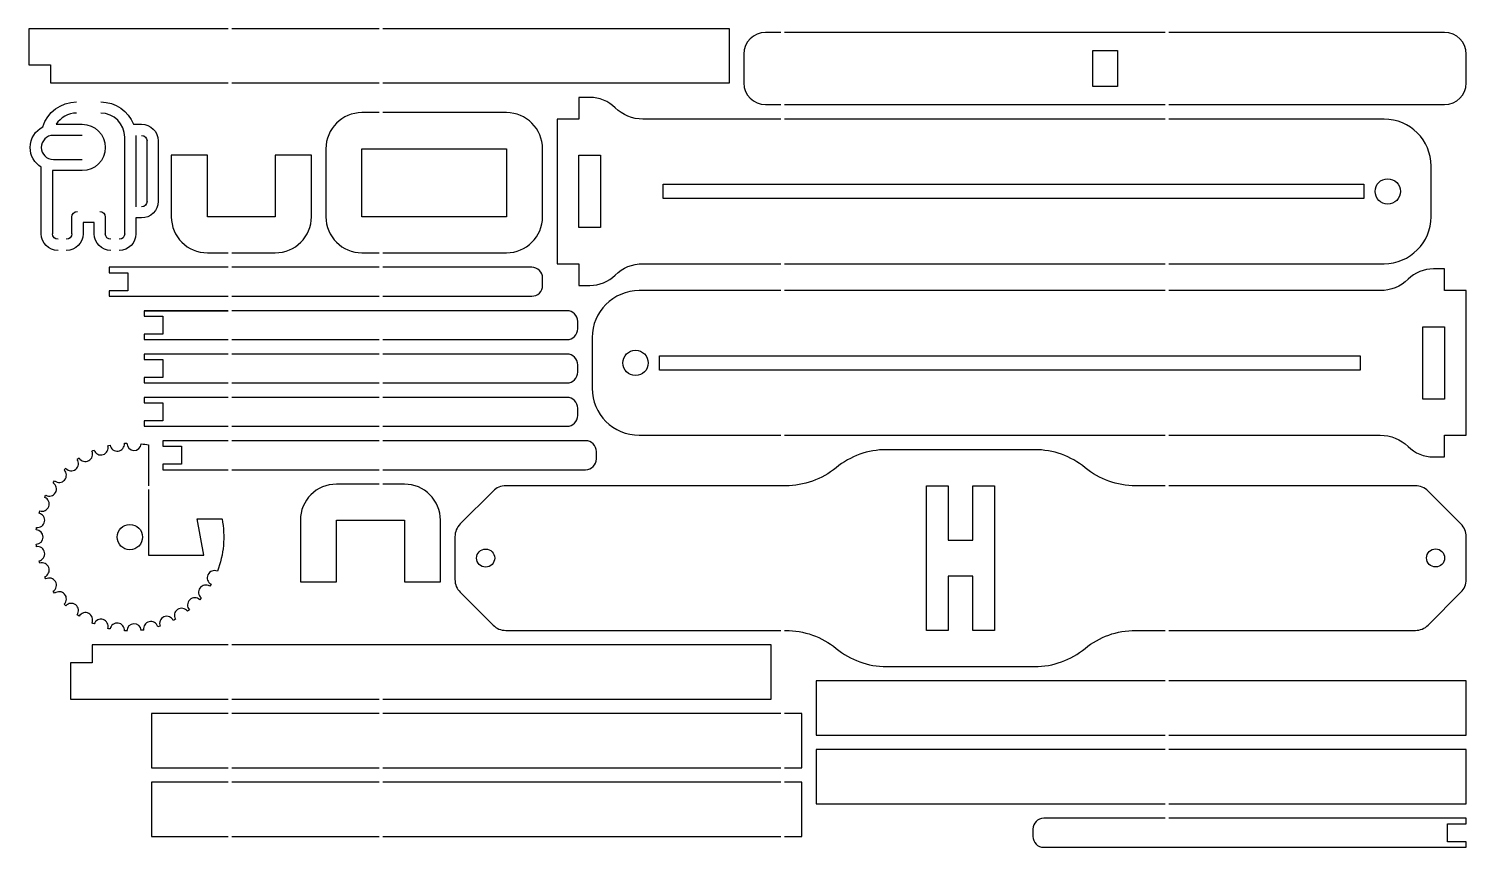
# Model space of a CAD drawing. Header units: millimetres. Extents: x -199 to 0, y 0 to 113.
import ezdxf

# ---------------------------------------------------------------- set-up
doc = ezdxf.new("R2010")
doc.units = ezdxf.units.MM
doc.layers.get('0').update_dxf_attribs({"linetype": 'CONTINUOUS'})

msp = doc.modelspace()

# ---------------------------------------------------------------- linework, layer by layer
for p, q in [((-199, 113.23), (-199, 108.23)), ((-171.39, 113.23), (-199, 113.23)), ((-150.5, 113.23), (-170.89, 113.23)), ((-102, 113.23), (-150, 113.23)), ((-102, 105.73), (-102, 113.23)), ((-94.87, 112.73), (-97, 112.73)), ((-41.68, 112.73), (-94.37, 112.73)), ((-3, 112.73), (-41.18, 112.73)), ((-100, 109.73), (-100, 105.73)), ((0, 105.73), (0, 109.73)), ((-199, 108.23), (-196, 108.23)), ((-196, 108.23), (-196, 105.73)), ((-196, 105.73), (-171.39, 105.73)), ((-170.89, 105.73), (-150.5, 105.73)), ((-150, 105.73), (-102, 105.73)), ((-122.87, 103.73), (-122.87, 100.73)), ((-121.32, 103.73), (-122.87, 103.73)), ((-150.5, 101.63), (-152.87, 101.63)), ((-132.87, 101.63), (-150, 101.63)), ((-97, 102.73), (-94.87, 102.73)), ((-94.37, 102.73), (-41.68, 102.73)), ((-41.18, 102.73), (-3, 102.73)), ((-195.2, 100.02), (-191.61, 100.02)), ((-184.51, 100.02), (-183.39, 100.02)), ((-122.87, 100.73), (-125.87, 100.73)), ((-125.87, 100.73), (-125.87, 80.73)), ((-94.87, 100.73), (-113.97, 100.73)), ((-41.68, 100.73), (-94.37, 100.73)), ((-11.37, 100.73), (-41.18, 100.73)), ((-191.61, 98.48), (-195.59, 98.48)), ((-185.71, 84.87), (-185.71, 98.22)), ((-184.17, 98.22), (-184.17, 88.59)), ((-182.62, 89.36), (-182.62, 97.71)), ((-181.08, 97.71), (-181.08, 89.36)), ((-174.27, 95.73), (-179.27, 95.73)), ((-179.27, 95.73), (-179.27, 87.23)), ((-174.27, 87.23), (-174.27, 95.73)), ((-159.87, 95.73), (-164.87, 95.73)), ((-164.87, 95.73), (-164.87, 87.23)), ((-159.87, 87.23), (-159.87, 95.73)), ((-157.87, 96.63), (-157.87, 87.23)), ((-127.87, 87.23), (-127.87, 96.63)), ((-197.26, 84.87), (-197.26, 94.07)), ((-195.72, 93.6), (-195.72, 84.87)), ((-195.59, 95.14), (-191.61, 95.14)), ((-191.61, 93.6), (-195.59, 93.6)), ((-4.87, 87.23), (-4.87, 94.23)), ((-193.03, 84.87), (-193.03, 87.18)), ((-189.94, 86.41), (-191.48, 86.41)), ((-191.48, 86.41), (-191.48, 84.87)), ((-189.94, 84.87), (-189.94, 86.41)), ((-188.4, 87.18), (-188.4, 84.87)), ((-183.39, 87.05), (-184.17, 87.05)), ((-184.17, 87.05), (-184.17, 84.87)), ((-164.87, 87.23), (-174.27, 87.23)), ((-174.27, 82.23), (-171.39, 82.23)), ((-170.89, 82.23), (-164.87, 82.23)), ((-152.87, 82.23), (-150.5, 82.23)), ((-150, 82.23), (-132.87, 82.23)), ((-187.87, 80.23), (-187.87, 79.48)), ((-171.39, 80.23), (-187.87, 80.23)), ((-150.5, 80.23), (-170.89, 80.23)), ((-129.37, 80.23), (-150, 80.23)), ((-125.87, 80.73), (-122.87, 80.73)), ((-122.87, 80.73), (-122.87, 77.73)), ((-113.97, 80.73), (-94.87, 80.73)), ((-94.37, 80.73), (-41.68, 80.73)), ((-41.18, 80.73), (-11.37, 80.73)), ((-3, 80), (-4.55, 80)), ((-3, 77), (-3, 80)), ((-187.87, 79.48), (-185.29, 79.48)), ((-185.29, 79.48), (-185.29, 76.98)), ((-127.87, 77.73), (-127.87, 78.73)), ((-122.87, 77.73), (-121.32, 77.73)), ((-185.29, 76.98), (-187.87, 76.98)), ((-187.87, 76.98), (-187.87, 76.23)), ((-187.87, 76.23), (-171.39, 76.23)), ((-170.89, 76.23), (-150.5, 76.23)), ((-150, 76.23), (-129.37, 76.23)), ((-94.87, 77), (-114.5, 77)), ((-41.68, 77), (-94.37, 77)), ((-11.9, 77), (-41.18, 77)), ((0, 77), (-3, 77)), ((0, 57), (0, 77)), ((-183, 74.23), (-183, 73.48)), ((-124.5, 74.23), (-170.89, 74.23)), ((-150.5, 74.23), (-170.89, 74.23)), ((-124.5, 74.23), (-150, 74.23)), ((-183, 73.48), (-180.42, 73.48)), ((-180.42, 73.48), (-180.42, 70.98)), ((-123, 71.73), (-123, 72.73)), ((-183, 70.98), (-183, 70.23)), ((-180.42, 70.98), (-183, 70.98)), ((-183, 70.23), (-171.39, 70.23)), ((-170.89, 70.23), (-150.5, 70.23)), ((-150, 70.23), (-124.5, 70.23)), ((-121, 70.5), (-121, 63.5)), ((-183, 68.23), (-183, 67.48)), ((-171.39, 68.23), (-183, 68.23)), ((-150.5, 68.23), (-170.89, 68.23)), ((-124.5, 68.23), (-150, 68.23)), ((-183, 67.48), (-180.42, 67.48)), ((-180.42, 67.48), (-180.42, 64.98)), ((-123, 65.73), (-123, 66.73)), ((-183, 64.98), (-183, 64.23)), ((-180.42, 64.98), (-183, 64.98)), ((-183, 64.23), (-171.39, 64.23)), ((-170.89, 64.23), (-150.5, 64.23)), ((-150, 64.23), (-124.5, 64.23)), ((-183, 62.23), (-183, 61.48)), ((-171.39, 62.23), (-183, 62.23)), ((-150.5, 62.23), (-170.89, 62.23)), ((-124.5, 62.23), (-150, 62.23)), ((-183, 61.48), (-180.42, 61.48)), ((-180.42, 61.48), (-180.42, 58.98)), ((-123, 59.73), (-123, 60.73)), ((-180.42, 58.98), (-183, 58.98)), ((-183, 58.98), (-183, 58.23)), ((-183, 58.23), (-171.39, 58.23)), ((-170.89, 58.23), (-150.5, 58.23)), ((-150, 58.23), (-124.5, 58.23)), ((-180.42, 56.23), (-180.42, 55.48)), ((-171.39, 56.23), (-180.42, 56.23)), ((-150.5, 56.23), (-170.89, 56.23)), ((-121.92, 56.23), (-150, 56.23)), ((-114.5, 57), (-94.87, 57)), ((-94.37, 57), (-41.68, 57)), ((-41.18, 57), (-11.9, 57)), ((-3, 54), (-3, 57)), ((-3, 57), (0, 57)), ((-182.42, 55.65), (-182.42, 50)), ((-180.42, 55.48), (-177.84, 55.48)), ((-177.84, 55.48), (-177.84, 52.98)), ((-120.42, 53.73), (-120.42, 54.73)), ((-59.74, 55), (-80.26, 55)), ((-4.55, 54), (-3, 54)), ((-177.84, 52.98), (-180.42, 52.98)), ((-180.42, 52.98), (-180.42, 52.23)), ((-180.42, 52.23), (-171.39, 52.23)), ((-170.89, 52.23), (-150.5, 52.23)), ((-150, 52.23), (-121.92, 52.23)), ((-150.5, 50.23), (-156.4, 50.23)), ((-147, 50.23), (-150, 50.23)), ((-94.87, 50), (-132.96, 50)), ((-94.37, 50), (-94.87, 50)), ((-94.22, 50), (-94.37, 50)), ((-41.68, 50), (-45.78, 50)), ((-7.04, 50), (-41.18, 50)), ((-182.42, 49.5), (-182.42, 40.41)), ((-134.73, 49.27), (-139.27, 44.73)), ((-0.73, 44.73), (-5.27, 49.27)), ((-174.74, 40.41), (-175.67, 45.41)), ((-175.67, 45.41), (-172.25, 45.41)), ((-161.4, 45.23), (-161.4, 36.73)), ((-156.4, 36.73), (-156.4, 45.23)), ((-156.4, 45.23), (-150.5, 45.23)), ((-150.5, 45.23), (-150, 45.23)), ((-150, 45.23), (-147, 45.23)), ((-147, 45.23), (-147, 36.73)), ((-142, 36.73), (-142, 45.23)), ((-140, 42.96), (-140, 37.04)), ((0, 37.04), (0, 42.96)), ((-182.42, 40.41), (-174.74, 40.41)), ((-161.4, 36.73), (-156.4, 36.73)), ((-147, 36.73), (-142, 36.73)), ((-139.27, 35.27), (-134.73, 30.73)), ((-5.27, 30.73), (-0.73, 35.27)), ((-132.96, 30), (-94.87, 30)), ((-94.37, 30), (-94.22, 30)), ((-45.78, 30), (-41.68, 30)), ((-41.18, 30), (-7.04, 30)), ((-190.22, 28), (-190.22, 25.5)), ((-171.39, 28), (-190.22, 28)), ((-96.22, 28), (-170.89, 28)), ((-96.22, 20.5), (-96.22, 28)), ((-190.22, 25.5), (-193.22, 25.5)), ((-193.22, 25.5), (-193.22, 20.5)), ((-80.26, 25), (-59.74, 25)), ((-90, 23), (-90, 15.5)), ((-41.68, 23), (-90, 23)), ((0, 23), (-41.18, 23)), ((0, 15.5), (0, 23)), ((-193.22, 20.5), (-171.39, 20.5)), ((-170.89, 20.5), (-150.5, 20.5)), ((-150, 20.5), (-96.22, 20.5)), ((-182, 18.5), (-182, 11)), ((-171.39, 18.5), (-182, 18.5)), ((-150.5, 18.5), (-170.89, 18.5)), ((-94.87, 18.5), (-150, 18.5)), ((-92, 18.5), (-94.37, 18.5)), ((-92, 11), (-92, 18.5)), ((-90, 15.5), (-41.68, 15.5)), ((-41.18, 15.5), (0, 15.5)), ((-90, 13.5), (-90, 6)), ((-41.68, 13.5), (-90, 13.5)), ((0, 13.5), (-41.18, 13.5)), ((0, 6), (0, 13.5)), ((-182, 11), (-171.39, 11)), ((-170.89, 11), (-150.5, 11)), ((-150, 11), (-94.87, 11)), ((-94.37, 11), (-92, 11)), ((-182, 9), (-182, 1.5)), ((-171.39, 9), (-182, 9)), ((-150.5, 9), (-170.89, 9)), ((-94.87, 9), (-150, 9)), ((-92, 9), (-94.37, 9)), ((-92, 1.5), (-92, 9)), ((-90, 6), (-41.68, 6)), ((-41.18, 6), (0, 6)), ((-41.68, 4), (-58.5, 4)), ((0, 4), (-41.18, 4)), ((0, 3.25), (0, 4)), ((-60, 2.5), (-60, 1.5)), ((-2.58, 0.75), (-2.58, 3.25)), ((-2.58, 3.25), (0, 3.25)), ((-182, 1.5), (-171.39, 1.5)), ((-170.89, 1.5), (-150.5, 1.5)), ((-150, 1.5), (-94.87, 1.5)), ((-94.37, 1.5), (-92, 1.5)), ((-58.5, 0), (-41.68, 0)), ((-41.68, 0), (-41.18, 0)), ((-41.18, 0), (0, 0)), ((0, 0.75), (-2.58, 0.75)), ((0, 0), (0, 0.75))]:
    msp.add_line(p, q)
for points in [[(-51.7, 110.23), (-48.3, 110.23), (-48.3, 105.23), (-51.7, 105.23)], [(-132.87, 96.63), (-132.87, 87.23), (-152.87, 87.23), (-152.87, 96.63)], [(-122.87, 85.73), (-122.87, 95.73), (-119.87, 95.73), (-119.87, 85.73)], [(-111.17, 91.73), (-14.17, 91.73), (-14.17, 89.73), (-111.17, 89.73)], [(-171.39, 74.23), (-183, 74.23)], [(-3, 72), (-3, 62), (-6, 62), (-6, 72)], [(-14.7, 68), (-14.7, 66), (-111.7, 66), (-111.7, 68)], [(-68.3, 50), (-65.3, 50), (-65.3, 30), (-68.3, 30), (-68.3, 37.5), (-71.7, 37.5), (-71.7, 30), (-74.7, 30), (-74.7, 50), (-71.7, 50), (-71.7, 42.5), (-68.3, 42.5)]]:
    msp.add_lwpolyline(points, close=True)
for centre, radius in [((-10.87, 90.73), 1.75), ((-115, 67), 1.75), ((-185, 42.91), 1.75), ((-135.75, 40), 1.25), ((-4.25, 40.02), 1.25)]:
    msp.add_circle(centre, radius)
for centre, radius, start, end in [((-97, 109.73), 3, 90, 180), ((-3, 109.73), 3, 0, 90), ((-97, 105.73), 3, 180, 270), ((-3, 105.73), 3, -90, 0), ((-121.32, 98.73), 5, 45.5847, 90), ((-152.87, 96.63), 5, 90, 180), ((-132.87, 96.63), 5, 0, 90), ((-11.37, 94.23), 6.5, 0, 90), ((-174.27, 87.23), 5, 180, 270), ((-164.87, 87.23), 5, -90, 0), ((-152.87, 87.23), 5, 180, 270), ((-132.87, 87.23), 5, 270, 360), ((-11.37, 87.23), 6.5, -90, 0), ((-129.37, 78.73), 1.5, 0, 90), ((-4.55, 75), 5, 90, 134.4153), ((-129.37, 77.73), 1.5, -90, 0), ((-121.32, 82.73), 5, 270, 314.4153), ((-114.5, 70.5), 6.5, 90, 180), ((-124.5, 72.73), 1.5, 0, 90), ((-124.5, 71.73), 1.5, 270, 360), ((-124.5, 66.73), 1.5, 0, 90), ((-124.5, 65.73), 1.5, -90, 0), ((-124.5, 60.73), 1.5, 0, 90), ((-114.5, 63.5), 6.5, 180, 270), ((-124.5, 59.73), 1.5, -90, 0), ((-186.75, 55.79), 1, -170.0815, 5.5101), ((-184.42, 55.89), 1, 179.6328, 355.2243), ((-121.92, 54.73), 1.5, 0, 90), ((-191.16, 54.36), 1, -149.5101, 26.0815), ((-189.02, 55.27), 1, -159.7958, 15.7958), ((-121.92, 53.73), 1.5, -90, 0), ((-80.26, 44), 11, 90, 129.4006), ((-59.74, 44), 11, 50.5994, 90), ((-4.55, 59), 5, 225.5847, 270), ((-194.79, 51.46), 1, -128.9386, 46.6529), ((-193.11, 53.07), 1, -139.2243, 36.3672), ((-196.16, 49.57), 1, -118.6529, 56.9386), ((-156.4, 45.23), 5, 90, 180), ((-147, 45.23), 5, 0, 90), ((-132.96, 47.5), 2.5, 90, 135), ((-7.04, 47.5), 2.5, 45, 90), ((-197.17, 47.48), 1, -108.3672, 67.2243), ((-197.79, 45.23), 1, -98.0815, 77.5101), ((-198, 42.91), 1, -87.7958, 87.7958), ((-137.5, 42.96), 2.5, 135, 180), ((-2.5, 42.96), 2.5, 0, 45), ((-197.79, 40.59), 1, -77.5101, 98.0815), ((-197.17, 38.34), 1, -67.2243, 108.3672), ((-173.29, 37.27), 1, 66.4899, 242.0815), ((-196.16, 36.24), 1, -56.9386, 118.6529), ((-174.49, 35.27), 1, 56.2042, 231.7958), ((-137.5, 37.04), 2.5, 180, 225), ((-2.5, 37.04), 2.5, 315, 360), ((-194.79, 34.35), 1, -46.6529, 128.9386), ((-176.02, 33.51), 1, 45.9185, 221.5101), ((-193.11, 32.74), 1, -36.3672, 139.2243), ((-191.16, 31.46), 1, -26.0815, 149.5101), ((-179.89, 30.95), 1, 25.3471, 200.9386), ((-177.84, 32.06), 1, 35.6328, 211.2243), ((-189.02, 30.54), 1, -15.7958, 159.7958), ((-186.75, 30.02), 1, -5.5101, 170.0815), ((-184.42, 29.92), 1, 4.7757, 180.3672), ((-182.11, 30.23), 1, 15.0614, 190.6529), ((-132.96, 32.5), 2.5, 225, 270), ((-7.04, 32.5), 2.5, 270, 315), ((-80.26, 36), 11, 230.5994, 270), ((-59.74, 36), 11, 270, 309.4006), ((-58.5, 2.5), 1.5, 90, 180), ((-58.5, 1.5), 1.5, 180, 270)]:
    msp.add_arc(centre, radius, start, end)
at = {"extrusion": (0, 0, -1)}
for centre, radius, start, end in [((113.97, 106.23), 5.5, 270, 314.4153), ((183.39, 97.71), 0.771, 90, 180), ((192.26, 87.18), 0.771, 0, 90), ((189.17, 87.18), 0.771, 90, 180), ((183.39, 89.36), 0.771, 180, 270), ((194.95, 84.87), 0.771, -90, 0), ((193.8, 84.87), 0.771, 180, 270), ((187.63, 84.87), 0.771, -90, 0), ((186.48, 84.87), 0.771, 180, 270), ((113.97, 75.23), 5.5, 45.5847, 90), ((11.9, 82.5), 5.5, 225.5847, 270), ((185, 42.91), 13, 86.6942, 88.163), ((185, 42.91), 13, 96.9799, 101.4504), ((11.9, 51.5), 5.5, 90, 134.4153), ((185, 42.91), 13, 55.837, 57.3058), ((185, 42.91), 13, 66.1227, 67.5915), ((185, 42.91), 13, 76.4085, 77.8773), ((185, 42.91), 13, 45.5513, 47.0201), ((94.22, 61), 11, 230.5994, 270), ((45.78, 61), 11, 270, 309.4006), ((185, 42.91), 13, 35.2656, 36.7344), ((185, 42.91), 13, 24.9799, 26.4487), ((185, 42.91), 13, 14.6942, 16.163), ((185, 42.91), 13, 4.4085, 5.8773), ((185, 42.91), 13, 168.9125, 201.3058), ((185, 42.91), 13, 354.1227, 355.5915), ((185, 42.91), 13, 343.837, 345.3058), ((185, 42.91), 13, 333.5513, 335.0201), ((185, 42.91), 13, 210.1227, 211.5915), ((185, 42.91), 13, 323.2656, 324.7344), ((185, 42.91), 13, 220.4085, 221.8773), ((185, 42.91), 13, 312.9799, 314.4487), ((185, 42.91), 13, 302.6942, 304.163), ((185, 42.91), 13, 230.6942, 232.163), ((185, 42.91), 13, 292.4085, 293.8773), ((185, 42.91), 13, 282.1227, 283.5915), ((185, 42.91), 13, 271.837, 273.3058), ((185, 42.91), 13, 261.5513, 263.0201), ((185, 42.91), 13, 251.2656, 252.7344), ((185, 42.91), 13, 240.9799, 242.4487), ((94.22, 19), 11, 90, 129.4006), ((45.78, 19), 11, 50.5994, 90)]:
    msp.add_arc(centre, radius, start, end, dxfattribs=at)
for points in [[(-197.04, 99.67), (-196.43, 101.66), (-194.57, 103.1), (-192.38, 103.1)], [(-192.38, 101.56), (-193.57, 101.56), (-194.6, 100.95), (-195.2, 100.02)], [(-189.04, 103.1), (-186.98, 103.1), (-185.22, 101.82), (-184.51, 100.02)], [(-185.71, 98.22), (-185.71, 100.06), (-187.2, 101.56), (-189.04, 101.56)], [(-198.8, 96.81), (-198.8, 98.06), (-198.09, 99.14), (-197.04, 99.67)], [(-191.61, 100.02), (-189.84, 100.02), (-188.4, 98.58), (-188.4, 96.81)], [(-183.39, 100.02), (-182.12, 100.02), (-181.08, 98.98), (-181.08, 97.71)], [(-195.59, 98.48), (-196.52, 98.48), (-197.26, 97.73), (-197.26, 96.81)], [(-184.17, 98.48), (-184.17, 98.39), (-184.17, 98.31), (-184.17, 98.22)], [(-197.26, 94.07), (-198.19, 94.63), (-198.8, 95.65), (-198.8, 96.81)], [(-197.26, 96.81), (-197.26, 95.89), (-196.52, 95.14), (-195.59, 95.14)], [(-188.4, 96.81), (-188.4, 95.04), (-189.84, 93.6), (-191.61, 93.6)], [(-195.59, 93.6), (-195.64, 93.6), (-195.68, 93.6), (-195.72, 93.6)], [(-181.08, 89.36), (-181.08, 88.08), (-182.12, 87.05), (-183.39, 87.05)], [(-194.95, 82.55), (-196.23, 82.55), (-197.26, 83.59), (-197.26, 84.87)], [(-191.48, 84.87), (-191.48, 83.59), (-192.52, 82.55), (-193.8, 82.55)], [(-187.63, 82.55), (-188.91, 82.55), (-189.94, 83.59), (-189.94, 84.87)], [(-184.17, 84.87), (-184.17, 83.59), (-185.2, 82.55), (-186.48, 82.55)]]:
    msp.add_open_spline(points, degree=3)

doc.saveas('drawing.dxf')
